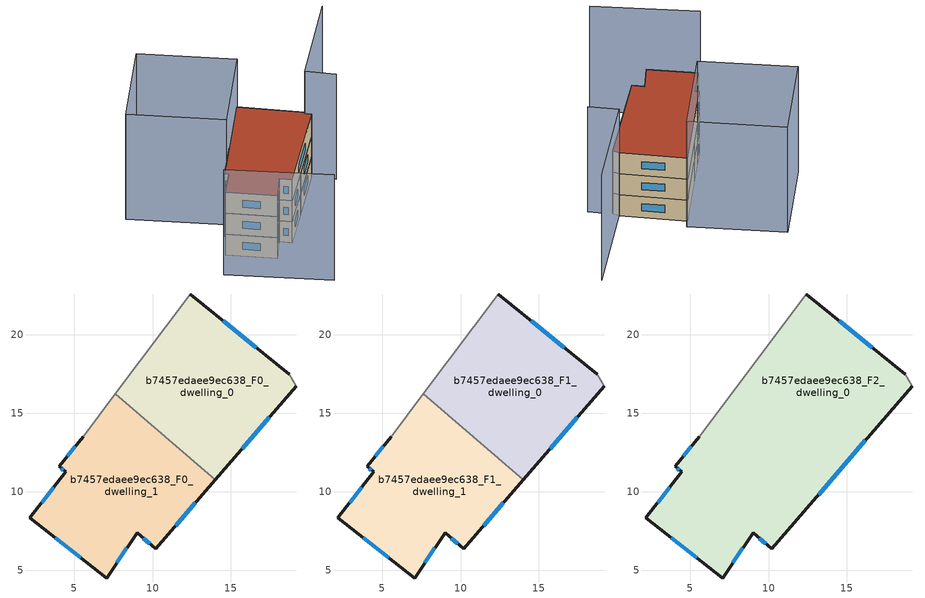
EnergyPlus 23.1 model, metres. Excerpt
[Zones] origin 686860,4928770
b7457edaee9ec638_F0_dwelling_0
 floor ground (EU_floor_Construction): 14.01,10.76 19.16,16.73 18.72,17.48 12.4,22.61 7.63,16.25 z0
 wall outside (EU_wall_Construction): 19.16,16.73 14.01,10.76 / 12.4,22.61 18.72,17.48 z0:3
 wall adiabatic (EU_wall_Construction): 18.72,17.48 19.16,16.73 / 7.63,16.25 12.4,22.61 z0:3
 wall to b7457edaee9ec638_F0_dwelling_1 (EU_wall_Construction): 14,10.76 7.63,16.25 z0:3
 window (EU_Window_Construction): 17.44,14.74 15.72,12.75 / 14.5,20.9 16.61,19.19 z1:2
b7457edaee9ec638_F0_dwelling_1
 floor ground (EU_floor_Construction): 10.21,6.36 14.01,10.76 7.63,16.25 5.58,13.52 4.05,11.62 4.46,11.27 2.18,8.33 7.07,4.5 9.02,7.38 z0
 wall outside (EU_wall_Construction): 14.01,10.76 10.21,6.36 9.02,7.38 7.07,4.5 2.18,8.33 4.46,11.27 4.05,11.62 5.58,13.52 z0:3
 wall adiabatic (EU_wall_Construction): 5.58,13.52 7.63,16.25 z0:3
 window (EU_Window_Construction): 12.74,9.29 11.47,7.82 / 9.81,6.7 9.41,7.04 / 8.37,6.42 7.72,5.46 / 5.44,5.77 3.81,7.05 / 2.94,9.31 3.7,10.29 / 4.32,11.38 4.18,11.5 / 4.56,12.25 5.07,12.88 z1:2
b7457edaee9ec638_F1_dwelling_0
 floor to b7457edaee9ec638_F0_dwelling_0 (EU_floor_Construction): 14,10.76 19.16,16.73 18.72,17.48 12.4,22.61 7.63,16.25 z3
 wall outside (EU_wall_Construction): 19.16,16.73 14.01,10.76 / 12.4,22.61 18.72,17.48 z3:6
 wall adiabatic (EU_wall_Construction): 18.72,17.48 19.16,16.73 / 7.63,16.25 12.4,22.61 z3:6
 wall to b7457edaee9ec638_F1_dwelling_1 (EU_wall_Construction): 14,10.76 7.63,16.25 z3:6
 window (EU_Window_Construction): 17.44,14.74 15.72,12.75 / 14.5,20.9 16.61,19.19 z4:5
b7457edaee9ec638_F1_dwelling_1
 floor to b7457edaee9ec638_F0_dwelling_1 (EU_floor_Construction): 10.21,6.36 14,10.76 7.63,16.25 5.58,13.52 4.05,11.62 4.46,11.27 2.18,8.33 7.07,4.5 9.02,7.38 z3
 wall outside (EU_wall_Construction): 14.01,10.76 10.21,6.36 9.02,7.38 7.07,4.5 2.18,8.33 4.46,11.27 4.05,11.62 5.58,13.52 z3:6
 wall adiabatic (EU_wall_Construction): 5.58,13.52 7.63,16.25 z3:6
 window (EU_Window_Construction): 12.74,9.29 11.47,7.82 / 9.81,6.7 9.41,7.04 / 8.37,6.42 7.72,5.46 / 5.44,5.77 3.81,7.05 / 2.94,9.31 3.7,10.29 / 4.32,11.38 4.18,11.5 / 4.56,12.25 5.07,12.88 z4:5
b7457edaee9ec638_F2_dwelling_0
 floor to b7457edaee9ec638_F1_dwelling_0 (EU_floor_Construction): 14,10.76 19.16,16.73 18.72,17.48 12.4,22.61 7.63,16.25 z6
 floor to b7457edaee9ec638_F1_dwelling_1 (EU_floor_Construction): 10.21,6.36 14,10.76 7.63,16.25 5.58,13.52 4.05,11.62 4.46,11.27 2.18,8.33 7.07,4.5 9.02,7.38 z6
 wall outside (EU_wall_Construction): 12.4,22.61 18.72,17.48 / 19.16,16.73 10.21,6.36 9.02,7.38 7.07,4.5 2.18,8.33 4.46,11.27 4.05,11.62 5.58,13.52 z6:9
 wall adiabatic (EU_wall_Construction): 5.58,13.52 12.4,22.61 / 18.72,17.48 19.16,16.73 z6:9
 window (EU_Window_Construction): 8.37,6.42 7.72,5.46 / 5.44,5.77 3.81,7.05 / 2.94,9.31 3.7,10.29 / 4.32,11.38 4.18,11.5 / 4.56,12.25 5.07,12.88 / 14.5,20.9 16.61,19.19 / 16.18,13.27 13.19,9.81 / 9.81,6.7 9.41,7.04 z7:8
 roof outside (EU_roof_Construction): 18.72,17.48 19.16,16.73 10.21,6.36 9.02,7.38 7.07,4.5 2.18,8.33 4.46,11.27 4.05,11.62 5.58,13.52 12.4,22.61 z9
shading: -0.03,5 10.44,-2.67 / 21.39,14.85 18.53,17.25 / 18.53,17.25 27.27,27.63 / 5.58,13.52 -3.91,20.68 / -3.91,20.68 3.59,30.62 / 3.59,30.62 13.08,23.46 / 13.08,23.46 5.58,13.52 z0:15
[Building]
EU S2 Campaign: North Axis=0; Terrain=City; Solar Distribution=FullExterior
[Site:Location]
Bologna: Latitude=44.5; Longitude=11.25; Time Zone=1; Elevation=37
[SizingPeriod:WeatherFileDays]
AnnualSizingPeriod: Begin Month=1; Begin Day of Month=1; End Month=12; End Day of Month=31; Day of Week for Start Day=Monday; Use Weather File Daylight Saving Period=No; Use Weather File Rain and Snow Indicators=No
[MATERIAL]
EU_InternalMass_Material: Roughness=MediumRough; Thickness=0.1; Conductivity=1; Density=1800; Specific Heat=900; Thermal Absorptance=0.9; Solar Absorptance=0.7; Visible Absorptance=0.7
[MATERIAL:NOMASS] Roughness=MediumRough; Thermal Absorptance=0.9; Solar Absorptance=0.7; Visible Absorptance=0.7
Name | Thermal Resistance
EU_wall_NoMass | 0.937881
EU_roof_NoMass | 0.548572
EU_floor_NoMass | 0.71348
[WINDOWMATERIAL:SIMPLEGLAZINGSYSTEM]
EU_Window_SimpleGlazing: UFactor=4.25633; Solar Heat Gain Coefficient=0.85; Visible Transmittance=0.85
[CONSTRUCTION]
EU_wall_Construction: EU_wall_NoMass
EU_roof_Construction: EU_roof_NoMass
EU_floor_Construction: EU_floor_NoMass
EU_InternalMass_Construction: EU_InternalMass_Material
EU_Window_Construction: EU_Window_SimpleGlazing
[ZONE] Type=1; Multiplier=1; Ceiling Height=autocalculate; Floor Area=autocalculate; Part of Total Floor Area=Yes
Name | Volume
b7457edaee9ec638_F0_dwelling_0 | 209.758
b7457edaee9ec638_F1_dwelling_0 | 209.76
b7457edaee9ec638_F2_dwelling_0 | 419.517
b7457edaee9ec638_F0_dwelling_1; b7457edaee9ec638_F1_dwelling_1 | 209.757
[INTERNALMASS] Construction=EU_InternalMass_Construction
Name | Zone or ZoneList | Surface Area
b7457edaee9ec638_F0_dwelling_0_EU_InternalMass | b7457edaee9ec638_F0_dwelling_0 | 69.9194
b7457edaee9ec638_F0_dwelling_1_EU_InternalMass | b7457edaee9ec638_F0_dwelling_1 | 69.9173
b7457edaee9ec638_F1_dwelling_0_EU_InternalMass | b7457edaee9ec638_F1_dwelling_0 | 69.9194
b7457edaee9ec638_F1_dwelling_1_EU_InternalMass | b7457edaee9ec638_F1_dwelling_1 | 69.9173
b7457edaee9ec638_F2_dwelling_0_EU_InternalMass | b7457edaee9ec638_F2_dwelling_0 | 139.842
[OTHEREQUIPMENT] Fuel Type=Electricity; Design Level Calculation Method=Watts/Area; Power per Zone Floor Area=1; Fraction Latent=0; Fraction Radiant=0; Fraction Lost=0; Carbon Dioxide Generation Rate=0; EndUse Subcategory=EU_Step8_InternalGains
Name | Zone or ZoneList or Space or SpaceList | Schedule
EU_Step8_InternalGain_b7457edaee9ec638_F0_dwelling_0_f000 | b7457edaee9ec638_F0_dwelling_0 | EU_Step8_GainSchedule_b7457edaee9ec638_F0_dwelling_0_f000
EU_Step8_InternalGain_b7457edaee9ec638_F0_dwelling_1_f000 | b7457edaee9ec638_F0_dwelling_1 | EU_Step8_GainSchedule_b7457edaee9ec638_F0_dwelling_1_f000
EU_Step8_InternalGain_b7457edaee9ec638_F1_dwelling_0_f000 | b7457edaee9ec638_F1_dwelling_0 | EU_Step8_GainSchedule_b7457edaee9ec638_F1_dwelling_0_f000
EU_Step8_InternalGain_b7457edaee9ec638_F1_dwelling_1_f000 | b7457edaee9ec638_F1_dwelling_1 | EU_Step8_GainSchedule_b7457edaee9ec638_F1_dwelling_1_f000
EU_Step8_InternalGain_b7457edaee9ec638_F2_dwelling_0_f000 | b7457edaee9ec638_F2_dwelling_0 | EU_Step8_GainSchedule_b7457edaee9ec638_F2_dwelling_0_f000
[ZONEVENTILATION:DESIGNFLOWRATE] Schedule=EU_AlwaysOn; Design Flow Rate Calculation Method=AirChanges/Hour; Air Changes per Hour=0.687892; Ventilation Type=Natural; Fan Pressure Rise=0; Fan Total Efficiency=1; Constant Term Coefficient=1; Temperature Term Coefficient=0; Velocity Term Coefficient=0; Velocity Squared Term Coefficient=0; Minimum Indoor Temperature=-100; Maximum Indoor Temperature=100; Delta Temperature=-100; Minimum Outdoor Temperature=-100; Maximum Outdoor Temperature=100; Maximum Wind Speed=40
Name | Zone or ZoneList or Space or SpaceList
EU_ConstantAir_b7457edaee9ec638_F0_dwelling_0 | b7457edaee9ec638_F0_dwelling_0
EU_ConstantAir_b7457edaee9ec638_F0_dwelling_1 | b7457edaee9ec638_F0_dwelling_1
EU_ConstantAir_b7457edaee9ec638_F1_dwelling_0 | b7457edaee9ec638_F1_dwelling_0
EU_ConstantAir_b7457edaee9ec638_F1_dwelling_1 | b7457edaee9ec638_F1_dwelling_1
EU_ConstantAir_b7457edaee9ec638_F2_dwelling_0 | b7457edaee9ec638_F2_dwelling_0
[HVACTEMPLATE:THERMOSTAT] Constant Heating Setpoint=20; Constant Cooling Setpoint=50
EU_HeatOnly_b7457edaee9ec638_F0_dwelling_0; EU_HeatOnly_b7457edaee9ec638_F0_dwelling_1; EU_HeatOnly_b7457edaee9ec638_F1_dwelling_0; EU_HeatOnly_b7457edaee9ec638_F1_dwelling_1; EU_HeatOnly_b7457edaee9ec638_F2_dwelling_0
[HVACTEMPLATE:ZONE:IDEALLOADSAIRSYSTEM] System Availability Schedule=EU_AlwaysOn; Maximum Heating Supply Air Temperature=50; Minimum Cooling Supply Air Temperature=13; Maximum Heating Supply Air Humidity Ratio=0.0156; Minimum Cooling Supply Air Humidity Ratio=0.0077; Heating Limit=NoLimit; Cooling Limit=NoLimit; Heating Availability Schedule=EU_AlwaysOn; Cooling Availability Schedule=EU_CoolingOff; Dehumidification Control Type=ConstantSensibleHeatRatio; Cooling Sensible Heat Ratio=0.7; Dehumidification Setpoint=60; Humidification Control Type=None; Humidification Setpoint=30; Outdoor Air Method=None; Outdoor Air Flow Rate per Person=0.00944; Outdoor Air Flow Rate per Zone Floor Area=0; Outdoor Air Flow Rate per Zone=0; Demand Controlled Ventilation Type=None; Outdoor Air Economizer Type=NoEconomizer; Heat Recovery Type=None; Sensible Heat Recovery Effectiveness=0.7; Latent Heat Recovery Effectiveness=0.65
Name | Template Thermostat
b7457edaee9ec638_F0_dwelling_0 | EU_HeatOnly_b7457edaee9ec638_F0_dwelling_0
b7457edaee9ec638_F0_dwelling_1 | EU_HeatOnly_b7457edaee9ec638_F0_dwelling_1
b7457edaee9ec638_F1_dwelling_0 | EU_HeatOnly_b7457edaee9ec638_F1_dwelling_0
b7457edaee9ec638_F1_dwelling_1 | EU_HeatOnly_b7457edaee9ec638_F1_dwelling_1
b7457edaee9ec638_F2_dwelling_0 | EU_HeatOnly_b7457edaee9ec638_F2_dwelling_0
[SIZING:ZONE] Zone Cooling Design Supply Air Temperature Input Method=SupplyAirTemperature; Zone Cooling Design Supply Air Temperature=13; Zone Heating Design Supply Air Temperature Input Method=SupplyAirTemperature; Zone Heating Design Supply Air Temperature=50; Zone Cooling Design Supply Air Humidity Ratio=0.008; Zone Heating Design Supply Air Humidity Ratio=0.008; Cooling Design Air Flow Method=DesignDay; Cooling Design Air Flow Rate=0; Cooling Minimum Air Flow per Zone Floor Area=0.000762; Cooling Minimum Air Flow=0; Cooling Minimum Air Flow Fraction=0.2; Heating Design Air Flow Method=DesignDay; Heating Design Air Flow Rate=0; Heating Maximum Air Flow per Zone Floor Area=0.002032; Heating Maximum Air Flow=0.141576; Heating Maximum Air Flow Fraction=0.3; Account for Dedicated Outdoor Air System=No; Dedicated Outdoor Air System Control Strategy=NeutralSupplyAir; Dedicated Outdoor Air Low Setpoint Temperature for Design=autosize; Dedicated Outdoor Air High Setpoint Temperature for Design=autosize; Zone Load Sizing Method=Sensible Load Only No Latent Load; Zone Latent Cooling Design Supply Air Humidity Ratio Input Method=HumidityRatioDifference; Zone Cooling Design Supply Air Humidity Ratio Difference=0.005; Zone Latent Heating Design Supply Air Humidity Ratio Input Method=HumidityRatioDifference; Zone Humidification Design Supply Air Humidity Ratio Difference=0.005
b7457edaee9ec638_F0_dwelling_0; b7457edaee9ec638_F0_dwelling_1; b7457edaee9ec638_F1_dwelling_0; b7457edaee9ec638_F1_dwelling_1; b7457edaee9ec638_F2_dwelling_0
[SCHEDULE:CONSTANT]
Name | Hourly Value
EU_AlwaysOn | 1
EU_CoolingOff | 0
[SCHEDULE:FILE] Column Number=1; Rows to Skip at Top=0; Number of Hours of Data=8760; Column Separator=Comma; Interpolate to Timestep=No; Minutes per Item=60; Adjust Schedule for Daylight Savings=Yes
Name | File
EU_Step8_GainSchedule_b7457edaee9ec638_F0_dwelling_0_f000 | ../../schedules/b7457edaee9ec638/b7457edaee9ec638_F0_dwelling_0_f000_gain.csv
EU_Step8_GainSchedule_b7457edaee9ec638_F0_dwelling_1_f000 | ../../schedules/b7457edaee9ec638/b7457edaee9ec638_F0_dwelling_1_f000_gain.csv
EU_Step8_GainSchedule_b7457edaee9ec638_F1_dwelling_0_f000 | ../../schedules/b7457edaee9ec638/b7457edaee9ec638_F1_dwelling_0_f000_gain.csv
EU_Step8_GainSchedule_b7457edaee9ec638_F1_dwelling_1_f000 | ../../schedules/b7457edaee9ec638/b7457edaee9ec638_F1_dwelling_1_f000_gain.csv
EU_Step8_GainSchedule_b7457edaee9ec638_F2_dwelling_0_f000 | ../../schedules/b7457edaee9ec638/b7457edaee9ec638_F2_dwelling_0_f000_gain.csv
